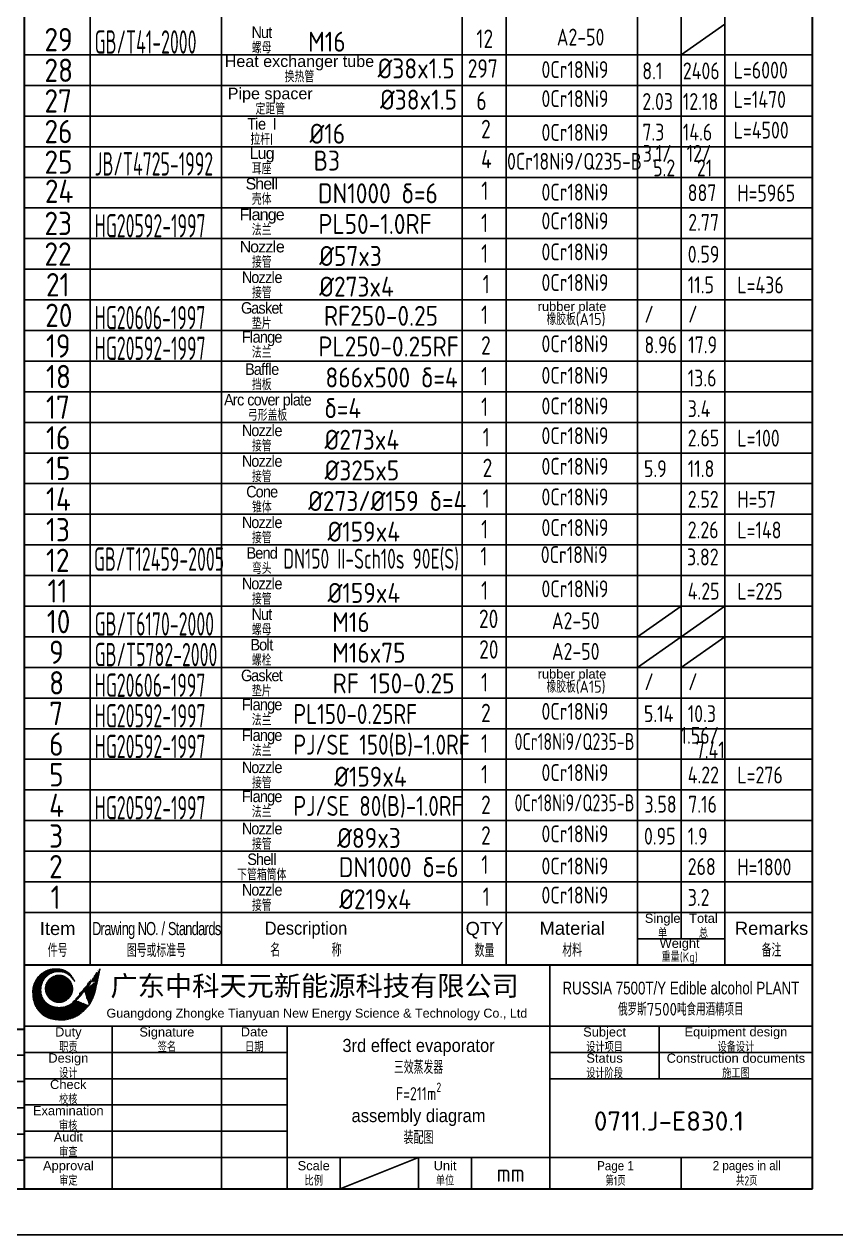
# Model space of a CAD drawing. Extents: x 25064 to 67879, y 10 to 12625.
# Drawn here: x 56805 to 59447, y 10 to 3952 of the extents above; entities that cross this region are included whole.
import ezdxf
from ezdxf.enums import TextEntityAlignment as Align

# ---------------------------------------------------------------- set-up
doc = ezdxf.new("R2010")
doc.units = 0
doc.linetypes.add('CENTER', pattern=[1.875, 1.25, -0.25, 0.125, -0.25])
doc.layers.get('0').update_dxf_attribs({"linetype": 'CONTINUOUS'})
for name, color, linetype in [('1', 2, 'CONTINUOUS'), ('3-标注线', 2, 'CONTINUOUS'), ('6文字层', 2, 'CONTINUOUS'), ('TEXT', 2, 'CONTINUOUS'), ('图层1', 2, 'CONTINUOUS')]:
    doc.layers.add(name, color=color, linetype=linetype)
doc.layers.add('2', color=1, linetype='CONTINUOUS', lineweight=30)
doc.layers.add('标注线', color=2, linetype='CONTINUOUS', lineweight=18)
doc.styles.add('Arial', font='arial.ttf')
doc.styles.add('GB', font='gbenor.shx', dxfattribs={"width": 0.9, "bigfont": 'gbcbig.shx'})
doc.styles.add('仿宋体', font='')
doc.styles.add('样式 1', font='gbenor.shx', dxfattribs={"bigfont": 'gbcbig.shx'})
doc.styles.add('英文', font='arial.ttf')
doc.styles.get('仿宋体').set_extended_font_data('FangSong_GB2312')

msp = doc.modelspace()

# ---------------------------------------------------------------- hatches: boundary and pattern name
at = {"linetype": 'CENTER'}
h = msp.add_hatch(dxfattribs=at)
h.set_pattern_fill('ANSI35', color=5, scale=16.163133, style=0)
h.set_pattern_definition([(45, (34744.911, 10484.105), (-2.8572652, 2.8572652), []), (45, (34747.7685, 10484.105), (-2.8572652, 2.8572652), [5.050979, -1.0101958, 0, -1.0101958])])
edge = h.paths.add_edge_path()
edge.add_spline(control_points=[(56969.61935, 834.68604), (56961.50217, 845.5342), (56940.87796, 873.09728), (56872.7767, 865.9571), (56850.48512, 804.59848), (56876.9309, 755.60452), (56929.89121, 743.17455), (56960.96196, 761.86333), (56973.27215, 773.68689)], knot_values=[0, 0, 0, 0, 1.5285918504, 3.8838597002, 6.3362108745, 7.8406472719, 9.9534831673, 11.8690157356, 11.8690157356, 11.8690157356, 11.8690157356], degree=3, periodic=0)
edge.add_spline(control_points=[(56969.61935, 834.68604), (56963.66514, 845.53209), (56952.35512, 866.13415), (56910.70732, 879.65674), (56858.52283, 868.52637), (56833.39557, 825.56559), (56833.19922, 799.33517), (56833.84592, 793.42892)], knot_values=[0, 0, 0, 0, 1.3994873893, 2.6583255951, 4.8442049209, 7.1545011065, 7.8384622489, 7.8384622489, 7.8384622489, 7.8384622489], degree=3, periodic=0)
edge.add_spline(control_points=[(56833.84592, 793.42892), (56834.02617, 786.25201), (56835.76971, 766.6952), (56849.52523, 739.94491), (56871.53383, 721.11149), (56892.71899, 713.21033), (56914.00503, 710.61419), (56934.33277, 709.14597), (56953.98124, 713.92828), (56974.20802, 720.42934), (56996.47269, 735.75538), (57009.38255, 751.26853), (57016.2961, 759.57621)], knot_values=[0.6812998502, 0.6812998502, 0.6812998502, 0.6812998502, 1.5209819127, 2.9933186883, 4.0609076463, 4.8565778432, 5.6080193013, 6.5794597923, 7.2218794569, 7.9686630871, 9.0669862596, 10.3333190781, 10.3333190781, 10.3333190781, 10.3333190781], degree=3, periodic=0)
edge.add_spline(control_points=[(57000.5579, 803.74167), (56994.58442, 796.01655), (56982.74467, 780.70493), (56967.44611, 768.85136), (56959.86608, 762.97823)], knot_values=[0, 0, 0, 0, 29.1640971897, 57.8048615611, 57.8048615611, 57.8048615611, 57.8048615611], degree=3, periodic=0)
edge.add_spline(control_points=[(57051.32158, 876.21824), (57046.90487, 861.95998), (57042.48816, 847.70172), (57037.22611, 833.81931)], knot_values=[0, 0, 0, 0, 1.7452824419, 1.7452824419, 1.7452824419, 1.7452824419], degree=3, periodic=0)
edge.add_line((57010.32926, 813.89435), (57042.37937, 865.43872))
edge.add_line((57018.53731, 835.76167), (57010.32926, 813.89435))
edge.add_line((57000.5579, 803.74167), (57018.53731, 835.76167))
edge.add_spline(control_points=[(57037.22611, 833.81931), (57037.77667, 837.20094), (57039.46271, 847.7626), (57041.19908, 858.28573), (57042.37937, 865.43872)], knot_values=[20.0836795763, 20.0836795763, 20.0836795763, 20.0836795763, 20.4850894663, 21.3370675527, 21.3370675527, 21.3370675527, 21.3370675527], degree=3, periodic=0)
edge.add_spline(control_points=[(57051.32158, 876.21824), (57047.74009, 859.58299), (57040.7674, 827.19637), (57032.18528, 785.66879), (57019.67683, 764.15008), (57015.32307, 756.66016)], knot_values=[0, 0, 0, 0, 51.190189053, 99.6605244719, 125.5386745678, 125.5386745678, 125.5386745678, 125.5386745678], degree=3, periodic=0)
at = {"layer": '2', "linetype": 'CENTER'}
h = msp.add_hatch(dxfattribs=at)
h.set_pattern_fill('ANSI35', color=1, scale=14.54682, style=0)
h.set_pattern_definition([(45, (36962.1098, 9517.3188), (-2.5715387, 2.5715387), []), (45, (36964.6813, 9517.3188), (-2.5715387, 2.5715387), [4.5458811, -0.9091762, 0, -0.9091762])])
edge = h.paths.add_edge_path()
edge.add_arc((56918.18181, 811.52109), 43.60909, 0, 360)

# ---------------------------------------------------------------- linework, layer by layer
for p, q in [((59371.68614, 888.72305), (56806.62202, 888.72305)), ((59372.0634, 888.72305), (56806.99928, 888.72305))]:
    msp.add_line(p, q)
at = {"color": 5, "linetype": 'CENTER'}
for p, q in [((57000.5579, 803.74167), (57018.53731, 835.76167)), ((57010.32926, 813.89435), (57042.37937, 865.43872)), ((57018.53731, 835.76167), (57010.32926, 813.89435))]:
    msp.add_line(p, q, dxfattribs=at)
at = {"color": 1, "linetype": 'CENTER'}
msp.add_circle((56918.32458, 810.99626), 43.60909, dxfattribs=at)
at = {"color": 5, "linetype": 'CENTER'}
msp.add_arc((56930.55229, 819.96674), 104.84494, 313.47672174, 325.89469667, dxfattribs=at)
for points, knots in [([(56969.61935, 834.68604), (56963.66514, 845.53209), (56952.35512, 866.13415), (56910.70732, 879.65674), (56858.52283, 868.52637), (56833.39557, 825.56559), (56833.19922, 799.33517), (56833.84592, 793.42892)], [0, 0, 0, 0, 1.3994873893, 2.6583255951, 4.8442049209, 7.1545011065, 7.8384622489, 7.8384622489, 7.8384622489, 7.8384622489]), ([(56969.61935, 834.68604), (56961.50217, 845.5342), (56940.87796, 873.09728), (56872.7767, 865.9571), (56850.48512, 804.59848), (56876.9309, 755.60452), (56929.89121, 743.17455), (56960.96196, 761.86333), (56973.27215, 773.68689)], [0, 0, 0, 0, 1.5285918504, 3.8838597002, 6.3362108745, 7.8406472719, 9.9534831673, 11.8690157356, 11.8690157356, 11.8690157356, 11.8690157356]), ([(57037.22611, 833.81931), (57037.77667, 837.20094), (57039.46271, 847.7626), (57041.19908, 858.28573), (57042.37937, 865.43872)], [20.0836795763, 20.0836795763, 20.0836795763, 20.0836795763, 20.4850894663, 21.3370675527, 21.3370675527, 21.3370675527, 21.3370675527]), ([(56833.84592, 793.42892), (56834.02617, 786.25201), (56835.76971, 766.6952), (56849.52523, 739.94491), (56871.53383, 721.11149), (56892.71899, 713.21033), (56914.00503, 710.61419), (56934.33277, 709.14597), (56953.98124, 713.92828), (56974.20802, 720.42934), (56996.47269, 735.75538), (57009.38255, 751.26853), (57016.2961, 759.57621)], [0.6812998502, 0.6812998502, 0.6812998502, 0.6812998502, 1.5209819127, 2.9933186883, 4.0609076463, 4.8565778432, 5.6080193013, 6.5794597923, 7.2218794569, 7.9686630871, 9.0669862596, 10.3333190781, 10.3333190781, 10.3333190781, 10.3333190781])]:
    msp.add_open_spline(points, degree=3, knots=knots, dxfattribs=at)
for points in [[(57051.32158, 876.21824), (57040.61923, 826.15932), (57027.48472, 779.50251), (57015.32307, 756.66016)], [(57000.5579, 803.74167), (56981.75705, 781.44655), (56959.86608, 762.97823)]]:
    msp.add_spline(points, degree=3, dxfattribs=at)
msp.add_open_spline([(57051.32158, 876.21824), (57046.90487, 861.95998), (57042.48816, 847.70172), (57037.22611, 833.81931)], degree=3, dxfattribs=at)
at = {"layer": '1'}
for p, q in [((57447.49424, 888.72305), (57447.49424, 6446.22293)), ((58373.74424, 888.72305), (58373.74424, 6446.22293)), ((58943.74424, 3852.72282), (59086.24424, 3952.47282)), ((56806.24475, 3852.72293), (59371.24475, 3852.72293)), ((56806.24475, 3752.97293), (59371.24475, 3752.97293)), ((56806.24424, 2057.22305), (59371.24424, 2057.22305)), ((58801.24475, 1957.47282), (58943.74475, 2057.22282)), ((58943.74475, 1957.47282), (59086.24475, 2057.22282)), ((56806.24424, 1957.47305), (59371.24424, 1957.47305)), ((58801.24475, 1857.72282), (58943.74475, 1957.47282)), ((58943.74475, 1857.72282), (59086.24475, 1957.47282)), ((56806.24424, 1857.72305), (59371.24424, 1857.72305)), ((56806.24424, 1658.22305), (59371.24424, 1658.22305)), ((56806.24424, 1558.47305), (59371.24424, 1558.47305)), ((56806.24424, 1458.72305), (59371.24424, 1458.72305)), ((56806.24424, 1358.97305), (59371.24424, 1358.97305)), ((56806.24424, 1259.22305), (59371.24424, 1259.22305)), ((56806.24424, 1159.47305), (59371.24424, 1159.47305)), ((56806.33485, 1059.72305), (59371.33478, 1059.72305)), ((56806.62202, 1059.72304), (59372.87477, 1059.72304)), ((56806.62202, 1059.72304), (59372.87477, 1059.72304)), ((56806.62202, 1059.72304), (59371.62211, 1059.72304)), ((56806.62202, 1059.72304), (59371.62211, 1059.72304))]:
    msp.add_line(p, q, dxfattribs=at)
at = {"layer": '2'}
for p, q in [((59371.33478, 159.99999), (59371.33478, 12474.99999)), ((56806.24475, 159.99999), (56806.24475, 6446.22293)), ((56806.24475, 888.72305), (59371.68614, 888.72305)), ((56806.24475, 159.99999), (56806.24475, 888.72305)), ((56806.62202, 888.72305), (59372.0634, 888.72305)), ((55106.43201, 680.15248), (56806.24475, 680.15248)), ((50986.33478, 159.99999), (59371.33478, 159.99999))]:
    msp.add_line(p, q, dxfattribs=at)
at = {"layer": '2', "color": 7}
msp.add_line((55106.43201, 680.15248), (56806.24475, 680.15299), dxfattribs=at)
at = {"layer": '6文字层'}
for p, q in [((56806.62202, 1059.72305), (59371.99928, 1059.72305)), ((58801.99928, 974.22305), (59086.99928, 974.22305))]:
    msp.add_line(p, q, dxfattribs=at)
at = {"layer": 'TEXT'}
for p, q in [((57019.99424, 888.72305), (57019.99424, 6446.22293)), ((58231.24424, 888.72305), (58231.24424, 6446.22293)), ((58801.24424, 888.72305), (58801.24424, 6446.22293)), ((58943.74424, 974.22305), (58943.74424, 6446.22293)), ((59086.24424, 888.72305), (59086.24424, 6446.22293)), ((56806.24475, 3653.22293), (59371.24475, 3653.22293)), ((56806.24271, 3553.47293), (59371.24271, 3553.47293)), ((56806.24373, 3553.47293), (59371.24373, 3553.47293)), ((56806.24475, 3553.47293), (59371.24475, 3553.47293)), ((56806.24373, 3453.72293), (59371.24373, 3453.72293)), ((56806.24475, 3453.72293), (59371.24475, 3453.72293)), ((56806.24475, 3453.72293), (59371.24475, 3453.72293)), ((56806.24475, 3453.72293), (59371.24475, 3453.72293)), ((56806.24475, 3453.72293), (59371.24475, 3453.72293)), ((56806.24475, 3453.72293), (59371.24475, 3453.72293)), ((56806.24475, 3453.72293), (59371.24475, 3453.72293)), ((56806.24475, 3453.72293), (59371.24475, 3453.72293)), ((56806.24475, 3453.72293), (59371.24475, 3453.72293)), ((56806.24475, 3453.72293), (59371.24475, 3453.72293)), ((56806.24475, 3453.72293), (59371.24475, 3453.72293)), ((56806.24475, 3453.72293), (59371.24475, 3453.72293)), ((56806.24424, 3353.97293), (59371.24424, 3353.97293)), ((56806.24424, 3353.97293), (59371.24424, 3353.97293)), ((56806.24424, 3353.97293), (59371.24424, 3353.97293)), ((56806.24424, 3353.97293), (59371.24424, 3353.97293)), ((56806.24424, 3353.97293), (59371.24424, 3353.97293)), ((56806.24424, 3353.97293), (59371.24424, 3353.97293)), ((56806.24424, 3353.97293), (59371.24424, 3353.97293)), ((56806.24424, 3353.97293), (59371.24424, 3353.97293)), ((56806.24424, 3353.97293), (59371.24424, 3353.97293)), ((56806.24424, 3353.97293), (59371.24424, 3353.97293)), ((56806.24424, 3353.97293), (59371.24424, 3353.97293)), ((56806.24424, 3353.97293), (59371.24424, 3353.97293)), ((56806.24424, 3353.97293), (59371.24424, 3353.97293)), ((56806.24475, 3353.97293), (59371.24475, 3353.97293)), ((56806.24527, 3353.97293), (59371.24527, 3353.97293)), ((56806.24527, 3353.97293), (59371.24527, 3353.97293)), ((56806.24527, 3353.97293), (59371.24527, 3353.97293)), ((56806.24527, 3353.97293), (59371.24527, 3353.97293)), ((56806.24527, 3353.97293), (59371.24527, 3353.97293)), ((56806.24527, 3353.97293), (59371.24527, 3353.97293)), ((56806.24527, 3353.97293), (59371.24527, 3353.97293)), ((56806.24475, 3254.22293), (59371.24475, 3254.22293)), ((56806.24424, 3154.47293), (59371.24424, 3154.47293)), ((56806.24424, 3154.47293), (59371.24424, 3154.47293)), ((56806.24424, 3154.47293), (59371.24424, 3154.47293)), ((56806.24424, 3154.47293), (59371.24424, 3154.47293)), ((56806.24424, 3054.72293), (59371.24424, 3054.72293)), ((56806.24424, 3054.72293), (59371.24424, 3054.72293)), ((56806.24424, 2954.97293), (59371.24424, 2954.97293)), ((56806.24424, 2855.22293), (59371.24424, 2855.22293)), ((56806.24475, 2755.47293), (59371.24475, 2755.47293)), ((56806.24424, 2655.72293), (59371.24424, 2655.72293)), ((56806.24424, 2555.97293), (59371.24424, 2555.97293)), ((56806.24424, 2456.22293), (59371.24424, 2456.22293)), ((56806.24424, 2356.47293), (59371.24424, 2356.47293)), ((56806.24424, 2256.72293), (59371.24424, 2256.72293)), ((56806.24424, 2156.97293), (59371.24424, 2156.97293)), ((56806.24424, 1757.97305), (59371.24424, 1757.97305)), ((50611.33478, 9.99999), (59521.33478, 9.99999))]:
    msp.add_line(p, q, dxfattribs=at)
at = {"layer": '图层1'}
for p, q in [((58516.28751, 159.99999), (58516.28751, 888.72305)), ((56806.24475, 689.21806), (59371.30888, 689.21806)), ((57091.25188, 159.99999), (57091.25188, 689.21806)), ((57447.51079, 159.99999), (57447.51079, 689.21806)), ((57661.26613, 159.99999), (57661.26613, 689.21806)), ((58872.54641, 518.21379), (58872.54641, 689.21806)), ((55106.43201, 594.64793), (56806.24475, 594.64843)), ((56806.24475, 603.71592), (57661.26613, 603.71592)), ((58516.28751, 603.71592), (59371.30888, 603.71592)), ((56806.24475, 518.21379), (57661.26613, 518.21379)), ((58516.28751, 518.21379), (59371.30888, 518.21379)), ((55106.43201, 509.14337), (56806.24475, 509.14388)), ((55106.43201, 423.63882), (56806.24475, 423.63932)), ((56806.24475, 432.71165), (57661.26613, 432.71165)), ((55106.43201, 338.13426), (56806.24475, 338.13477)), ((56806.24475, 347.20951), (57661.26613, 347.20951)), ((55106.43201, 252.62971), (56806.24475, 252.63021)), ((56806.24475, 261.70737), (59371.30888, 261.70737)), ((57833.99345, 159.99999), (58088.77682, 261.70737)), ((57833.99345, 159.99999), (57833.99345, 261.70737)), ((58088.77682, 159.99999), (58088.77682, 261.70737)), ((58261.50414, 159.99999), (58261.50414, 261.70737)), ((58943.79819, 159.99999), (58943.79819, 261.70737))]:
    msp.add_line(p, q, dxfattribs=at)
at = {"layer": '标注线'}
msp.add_line((56806.62219, 1059.72305), (59371.62211, 1059.72305), dxfattribs=at)

# ---------------------------------------------------------------- texts
at = {"color": 2, "style": '样式 1'}
for p in [(58505.38245, 2972.47233), (58505.38245, 1775.47244)]:
    msp.add_text('橡胶板(A15)', height=39.6, dxfattribs=at).set_placement(p)
at = {"color": 2, "char_height": 30, "width": 281.773462, "attachment_point": 1, "style": 'Arial'}
for insert in [(58464.79784, 3048.43388), (58464.79784, 1851.434)]:
    msp.add_mtext(' rubber plate  ', dxfattribs=dict(at, insert=insert))
at = {"color": 2, "insert": (58942.89364, 778.69283), "char_height": 41.3693542, "width": 1308.9068395, "attachment_point": 5}
msp.add_mtext('{\\fArial|b0|i0|c0|p34;\\W0.75;RUSSIA 7500T/Y Edible alcohol PLANT\\W0.8;\\P\\Fgbenor,gbcbig|c134;\\W1;俄罗斯7500吨食用酒精项目}', dxfattribs=at)
at = {"layer": '1', "style": '样式 1'}
for s, height, width, p in [('12', 60, 0.9, (58277.22424, 3875.07235)), ('A2-50', 55, 0.9, (58538.86394, 3882.93786)), ('297', 60, 0.9, (58248.98258, 3778.36922)), ('0Cr18Ni9', 55, 0.9, (58488.94124, 3777.26572)), ('8.1', 55, 0.9, (58817.31716, 3772.96056)), ('2406', 55, 0.9, (58949.21299, 3772.96056)), ('L=6000', 55, 0.9, (59114.74424, 3775.54249)), ('6', 60, 0.9, (58277.22475, 3672.86296)), ('0Cr18Ni9', 55, 0.9, (58488.94175, 3682.58846)), ('2.03', 55, 0.9, (58817.31716, 3673.21056)), ('12.18', 55, 0.9, (58949.21299, 3673.21056)), ('L=1470', 55, 0.9, (59114.74373, 3679.80355)), ('2', 60, 0.9, (58292.38624, 3581.18471)), ('0Cr18Ni9', 55, 0.9, (58488.94124, 3572.54451)), ('7.3', 55, 0.9, (58817.31716, 3573.46056)), ('14.6', 55, 0.9, (58949.21299, 3573.46056)), ('L=4500', 55, 0.9, (59114.74427, 3580.05355)), ('3.1/', 55, 0.9, (58818.94776, 3504.16994)), ('12/', 55, 0.9, (58961.44776, 3504.16994)), ('4', 60, 0.9, (58292.38624, 3483.13006)), ('0Cr18Ni9/Q235-B', 55, 0.9, (58376.80089, 3478.44741)), ('5.2', 55, 0.9, (58852.44183, 3456.98098)), ('21', 55, 0.9, (58994.94183, 3456.98098)), ('1', 60, 0.9, (58292.97223, 3380.18236)), ('0Cr18Ni9', 55, 0.9, (58488.94183, 3377.94958)), ('887', 55, 0.9, (58965.11983, 3376.15339)), ('H=5965', 55, 0.9, (59126.66121, 3374.97246)), ('1', 60, 0.9, (58292.3857, 3275.48668)), ('0Cr18Ni9', 55, 0.9, (58488.9407, 3284.43797)), ('2.77', 55, 0.9, (58966.69853, 3279.84932)), ('1', 60, 0.9, (58292.38624, 3175.73668)), ('0Cr18Ni9', 55, 0.9, (58488.94124, 3183.43465)), ('0.59', 55, 0.9, (58965.11924, 3175.84013)), ('1', 60, 0.9, (58297.44024, 3076.09025)), ('0Cr18Ni9', 55, 0.9, (58488.94124, 3083.68477)), ('11.5', 55, 0.9, (58965.11924, 3076.09025)), ('L=436', 55, 0.9, (59126.66116, 3075.72258)), ('1', 60, 0.9, (58292.3857, 2976.23668)), ('/', 55, 0.9, (58824.19853, 2980.59932)), ('/', 55, 0.9, (58966.69853, 2980.59932)), ('2', 60, 0.9, (58292.3857, 2876.48668)), ('0Cr18Ni9', 55, 0.9, (58488.94124, 2884.18477)), ('8.96', 55, 0.9, (58824.19853, 2880.84932)), ('17.9', 55, 0.9, (58966.69853, 2880.84932)), ('1', 60, 0.9, (58292.38624, 2776.39163)), ('0Cr18Ni9', 55, 0.9, (58488.94067, 2781.40563)), ('13.6', 55, 0.9, (58965.11924, 2772.60462)), ('1', 60, 0.9, (58292.38624, 2676.64163)), ('0Cr18Ni9', 55, 0.9, (58488.94067, 2681.65563)), ('3.4', 55, 0.9, (58965.11924, 2672.85462)), ('1', 60, 0.9, (58297.44024, 2577.34025)), ('0Cr18Ni9', 55, 0.9, (58488.94124, 2584.93477)), ('2.65', 55, 0.9, (58965.11924, 2577.34025)), ('L=100', 55, 0.9, (59126.66116, 2576.97258)), ('2', 60, 0.9, (58297.44024, 2477.59025)), ('0Cr18Ni9', 55, 0.9, (58488.94124, 2485.18477)), ('5.9', 55, 0.9, (58822.61924, 2477.59025)), ('11.8', 55, 0.9, (58965.11924, 2477.59025)), ('1', 60, 0.9, (58297.44024, 2377.84025)), ('0Cr18Ni9', 55, 0.9, (58488.94124, 2385.43477)), ('2.52', 55, 0.9, (58965.11924, 2377.84025)), ('H=57', 55, 0.9, (59126.66116, 2377.47234)), ('1', 60, 0.9, (58292.38624, 2277.98656)), ('0Cr18Ni9', 55, 0.9, (58488.94124, 2285.68453)), ('2.26', 55, 0.9, (58965.11924, 2278.09001)), ('L=148', 55, 0.9, (59126.66116, 2277.72234)), ('1', 60, 0.9, (58290.13622, 2189.8394)), ('0Cr18Ni9', 55, 0.9, (58486.69122, 2197.53738)), ('3.82', 55, 0.9, (58962.86922, 2189.94286)), ('1', 60, 0.9, (58292.38624, 2078.48668)), ('0Cr18Ni9', 55, 0.9, (58488.94124, 2086.18465)), ('4.25', 55, 0.9, (58965.11924, 2078.59013)), ('L=225', 55, 0.9, (59126.66116, 2078.22246)), ('20', 60, 0.9, (58285.50376, 1985.97287)), ('A2-50', 55, 0.9, (58522.93811, 1982.19729)), ('20', 60, 0.9, (58286.12452, 1886.22287)), ('A2-50', 55, 0.9, (58522.93811, 1882.44729)), ('1', 60, 0.9, (58292.3857, 1779.23679)), ('/', 55, 0.9, (58824.19853, 1783.59944)), ('/', 55, 0.9, (58966.69853, 1783.59944)), ('2', 60, 0.9, (58292.3857, 1679.48679)), ('0Cr18Ni9', 55, 0.9, (58488.94124, 1687.18465)), ('5.14', 55, 0.9, (58822.61924, 1679.59072)), ('10.3', 55, 0.9, (58965.11924, 1679.59072)), ('1.56/', 55, 0.9, (58941.63373, 1608.92006)), ('1', 60, 0.9, (58292.3857, 1579.73679)), ('0Cr18Ni9/Q235-B', 55, 0.8, (58401.5013, 1588.68809)), ('7.41', 55, 0.9, (58990.92864, 1561.7311)), ('1', 60, 0.9, (58292.38624, 1479.98679)), ('0Cr18Ni9', 55, 0.9, (58488.94124, 1487.68477)), ('4.22', 55, 0.9, (58965.11924, 1480.09025)), ('L=276', 55, 0.9, (59126.66116, 1479.72258)), ('2', 60, 0.9, (58292.3857, 1380.23679)), ('0Cr18Ni9/Q235-B', 55, 0.8, (58401.5013, 1389.18809)), ('3.58', 55, 0.9, (58824.19853, 1384.59944)), ('7.16', 55, 0.9, (58966.69853, 1384.59944)), ('2', 60, 0.9, (58292.38624, 1280.48679)), ('0Cr18Ni9', 55, 0.9, (58488.94124, 1288.18477)), ('0.95', 55, 0.9, (58822.61924, 1280.59025)), ('1.9', 55, 0.9, (58965.11924, 1280.59025)), ('1', 60, 0.9, (58292.97218, 1185.68247)), ('0Cr18Ni9', 55, 0.9, (58488.94178, 1183.44969)), ('268', 55, 0.9, (58965.11978, 1181.6535)), ('H=1800', 55, 0.9, (59126.66116, 1180.47258)), ('0Cr18Ni9', 55, 0.9, (58488.94124, 1088.68477)), ('1', 60, 0.9, (58297.44024, 1081.09025)), ('3.2', 55, 0.9, (58965.11924, 1081.09025))]:
    msp.add_text(s, height=height, dxfattribs=dict(at, width=width)).set_placement(p)
at = {"layer": '3-标注线', "style": 'GB', "width": 1.2}
msp.add_text('0711.J-E830.1', height=62.6888226, dxfattribs=at).set_placement((58659.63396, 349.04643))
at = {"layer": 'TEXT', "style": '样式 1'}
for s, height, p in [('29', 76, (56870.87497, 3864.25916)), ('M16   ', 65, (57729.47508, 3862.97912)), ('28', 76, (56870.87548, 3764.50916)), ('%%C38x1.5', 65, (57955.53812, 3775.92929)), ('27', 76, (56870.87497, 3664.75916)), ('%%C38x1.5', 65, (57963.38522, 3674.33958)), ('26', 76, (56870.87292, 3565.00916)), ('%%C16', 65, (57733.96559, 3563.33972)), ('25', 76, (56870.87394, 3465.25916)), ('B3', 65, (57747.03019, 3475.76198)), ('24', 76, (56872.29954, 3370.51616)), ('DN1000 δ=6', 65, (57761.38983, 3369.23052)), ('23', 76, (56870.87497, 3265.75916)), ('PL50-1.0RF', 65, (57762.78003, 3269.44852)), ('22', 76, (56870.87445, 3166.00916)), ('%%C57x3', 65, (57765.46579, 3165.15981)), ('21', 76, (56875.92845, 3066.25916)), ('%%C273x4', 65, (57765.46579, 3065.40992)), ('20', 76, (56873.40145, 2966.50916)), ('RF250-0.25', 65, (57780.74947, 2970.19852)), ('19', 76, (56875.92845, 2866.75916)), ('PL250-0.25RF', 65, (57762.78003, 2870.44852)), ('18', 76, (56875.92845, 2767.00916)), ('866x500 δ=4', 65, (57785.6078, 2769.51257)), ('17', 76, (56875.92845, 2667.25916)), ('δ=4', 65, (57782.29659, 2669.76257)), ('16', 76, (56875.92845, 2567.50916)), ('%%C273x4', 65, (57782.82515, 2566.65992)), ('15', 76, (56875.92845, 2467.75916)), ('%%C325x5', 65, (57782.82515, 2466.90992)), ('14', 76, (56875.92845, 2368.00916)), ('%%C273/%%C159 δ=4', 65, (57729.34317, 2367.15992)), ('13', 76, (56875.92845, 2268.25916)), ('%%C159x4', 65, (57792.33999, 2267.40969)), ('12', 76, (56875.92845, 2168.50916)), ('11', 76, (56880.98245, 2068.75916)), ('%%C159x4', 65, (57792.87844, 2067.90981)), ('10', 76, (56878.45545, 1969.00916)), ('M16', 65, (57807.76163, 1972.69828)), ('9', 76, (56886.03645, 1869.25916)), ('M16x75', 65, (57807.76163, 1872.94828)), ('8', 76, (56886.03645, 1769.50916)), ('RF 150-0.25', 65, (57809.13499, 1773.19863)), ('7', 76, (56886.03645, 1669.75916)), ('6', 76, (56886.03645, 1570.00916)), ('5', 76, (56886.03645, 1470.25916)), ('%%C159x4', 65, (57814.02001, 1469.40992)), ('4', 76, (56886.03645, 1370.50916)), ('3', 76, (56886.03645, 1270.75916)), ('%%C89x3', 65, (57823.86366, 1269.90992)), ('2', 76, (56886.03645, 1171.00916)), ('DN1000 δ=6', 65, (57829.07105, 1174.73063)), ('1', 76, (56891.09045, 1071.25916)), ('%%C219x4', 65, (57830.58122, 1070.40992))]:
    msp.add_text(s, height=height, dxfattribs=at).set_placement(p)
for s, height, width, p in [('GB/T41-2000', 76, 0.65, (57034.24424, 3856.58944)), ('JB/T4725-1992', 76, 0.65, (57034.24424, 3459.65313)), ('HG20592-1997', 76, 0.65, (57034.2437, 3258.08967)), ('HG20606-1997', 76, 0.65, (57034.2437, 2958.83967)), ('HG20592-1997', 76, 0.65, (57034.2437, 2859.08967)), ('GB/T12459-2005', 76, 0.65, (57031.99473, 2172.44205)), ('GB/T6170-2000', 76, 0.65, (57034.24475, 1961.33944)), ('GB/T5782-2000', 76, 0.65, (57034.24475, 1861.58944)), ('HG20606-1997', 76, 0.65, (57034.2437, 1761.83978)), ('HG20592-1997', 76, 0.65, (57034.2437, 1662.08978)), ('PL150-0.25RF', 65, 0.9, (57681.72259, 1673.44863)), ('HG20592-1997', 76, 0.65, (57034.2437, 1562.33978)), ('PJ/SE 150(B)-1.0RF', 65, 0.9, (57681.72259, 1573.69863)), ('HG20592-1997', 76, 0.65, (57034.2437, 1362.83978)), ('PJ/SE 80(B)-1.0RF', 65, 0.9, (57681.72259, 1374.19863))]:
    msp.add_text(s, height=height, dxfattribs=dict(at, width=width)).set_placement(p)
at = {"layer": 'TEXT', "style": '样式 1', "width": 0.785391}
msp.add_text('DN150 II-Sch10s 90E(S)', height=65, dxfattribs=at).set_placement((57648.11611, 2179.26253), (58220.54423, 2179.26253), align=Align.FIT)
at = {"layer": 'TEXT', "style": '仿宋体'}
msp.add_text('广东中科天元新能源科技有限公司', height=64.9816245, dxfattribs=at).set_placement((57750.57285, 788.05761), align=Align.CENTER)
at = {"layer": '图层1', "attachment_point": 8, "style": 'GB'}
for s, insert, char_height, width, line_spacing_factor in [('{\\fArial|b0|i0|c0|p34;\\T0.9;Nut\\P}螺母', (57578.04495, 3857.53535), 37.4999985, 409.1527006, 0.8), ('{\\fArial|b0|i0|c0|p34;\\W1;Heat exchanger tube\\P}换热管 ', (57701.03121, 3763.03534), 37.4999985, 517.8748739, 0.8), ('{\\fArial|b0|i0|c0|p34;\\W1;Pipe spacer \\P}定距管', (57605.9795, 3658.03546), 37.4999985, 409.1527006, 0.8), ('{\\fArial|b0|i0|c0|p34;\\T0.9;Tie  I\\P}拉杆I', (57578.04495, 3559.11173), 37.4999985, 409.1527006, 0.8), ('{\\fArial|b0|i0|c0|p34;\\W1;\\T0.9;Lug\\P}耳座', (57578.04495, 3463.78535), 37.4999985, 409.1527006, 0.8), ('{\\fArial|b0|i0|c0|p34;\\W1;\\T0.9;Shell\\P}壳体', (57578.04495, 3364.03535), 37.4999985, 409.1527006, 0.8), ('{\\fArial|b0|i0|c0|p34;\\W1;\\T0.9;Flange\\Fgbenor,gbcbig|c134;\\P}法兰', (57578.04495, 3264.28535), 37.4999985, 409.1527006, 0.8), ('{\\fArial|b0|i0|c0|p34;\\W1;\\T0.9;Nozzle\\W0.9;\\P}接管', (57578.44262, 3159.28533), 37.4999985, 409.1527006, 0.8), ('{\\fArial|b0|i0|c0|p34;\\T0.9;Nozzle\\P}接管', (57578.44262, 3059.53533), 37.4999985, 409.1527006, 0.8), ('{\\fArial|b0|i0|c0|p34;\\T0.9;Gasket \\P}垫片 ', (57578.04495, 2959.78535), 37.4999985, 409.1527006, 0.8), ('{\\fArial|b0|i0|c0|p34;\\T0.9;Flange\\Fgbenor,gbcbig|c134;\\P}法兰', (57578.04495, 2865.28535), 37.4999985, 409.1527006, 0.8), ('{\\fArial|b0|i0|c0|p34;\\T0.9;Baffle\\P}挡板', (57578.44262, 2760.28533), 37.4999985, 409.1527006, 0.8), ('{\\fArial|b0|i0|c0|p34;\\T0.9;Arc cover plate\\P}弓形盖板', (57597.02637, 2660.53533), 37.4999985, 409.1527006, 0.8), ('{\\fArial|b0|i0|c0|p34;\\T0.9;Nozzle\\P}接管', (57578.44262, 2560.78533), 37.4999985, 409.1527006, 0.8), ('{\\fArial|b0|i0|c0|p34;\\T0.9;Nozzle\\P}接管', (57578.44262, 2461.03533), 37.4999985, 409.1527006, 0.8), ('{\\fArial|b0|i0|c0|p34;\\T0.9;Cone\\P}锥体', (57578.44262, 2361.28533), 37.4999985, 409.1527006, 0.8), ('{\\fArial|b0|i0|c0|p34;\\T0.9;Nozzle\\P}接管', (57578.44262, 2261.53533), 37.4999985, 409.1527006, 0.8), ('{\\fArial|b0|i0|c0|p34;\\T0.9;Bend\\P}弯头', (57578.44262, 2161.78533), 37.4999985, 409.1527006, 0.8), ('{\\fArial|b0|i0|c0|p34;\\T0.9;Nozzle\\P}接管', (57578.44262, 2062.03544), 37.4999985, 409.1527006, 0.8), ('{\\fArial|b0|i0|c0|p34;\\T0.9;Nut\\P}螺母', (57578.04495, 1962.28547), 37.4999985, 409.1527006, 0.8), ('{\\fArial|b0|i0|c0|p34;\\T0.9;Bolt\\P}螺栓', (57578.04495, 1862.96865), 37.4999985, 409.1527006, 0.8), ('{\\fArial|b0|i0|c0|p34;\\T0.9;Gasket \\P}垫片 ', (57578.04495, 1762.78547), 37.4999985, 409.1527006, 0.8), ('{\\fArial|b0|i0|c0|p34;\\T0.9;Flange\\Fgbenor,gbcbig|c134;\\P}法兰', (57578.04495, 1668.28547), 37.4999985, 409.1527006, 0.8), ('{\\fArial|b0|i0|c0|p34;\\T0.9;Flange\\Fgbenor,gbcbig|c134;\\P}法兰', (57578.04495, 1568.53547), 37.4999985, 409.1527006, 0.8), ('{\\fArial|b0|i0|c0|p34;\\T0.9;Nozzle\\P}接管', (57578.44262, 1463.53544), 37.4999985, 409.1527006, 0.8), ('{\\fArial|b0|i0|c0|p34;\\T0.9;Flange\\Fgbenor,gbcbig|c134;\\P}法兰', (57578.04495, 1369.03547), 37.4999985, 409.1527006, 0.8), ('{\\fArial|b0|i0|c0|p34;\\T0.9;Nozzle\\P}接管', (57578.44262, 1264.03544), 37.4999985, 409.1527006, 0.8), ('{\\fArial|b0|i0|c0|p34;\\T0.9;Shell\\P}下管箱筒体', (57578.44262, 1164.28544), 37.4999985, 409.1527006, 0.8), ('{\\fArial|b0|i0|c0|p34;\\T0.9;Nozzle\\P}接管', (57578.44262, 1064.53544), 37.4999985, 409.1527006, 0.8), ('{\\fArial|b0|i0|c0|p34;\\W1;Weight\\P\\Fgbenor,gbcbig|c134;重量(Kg)}', (58938.67271, 890.47067), 29.9257481, 245.1176665, 0.9)]:
    msp.add_mtext(s, dxfattribs=dict(at, insert=insert, char_height=char_height, width=width, line_spacing_factor=line_spacing_factor))
for s, insert, char_height, width in [('{\\fArial|b0|i0|c0|p34;\\W1;Item\\P\\Fgbenor,gbcbig|c134;件号}', (56913.8047, 914.97764), 42.7510688, 211.1054869), ('{\\fArial|b0|i0|c0|p34;\\W0.7;\\T0.9;Drawing NO. / Standards\\W1;\\T1;\\P\\Fgbenor,gbcbig|c134;图号或标准号}', (57235.19861, 914.59854), 42.7510688, 429.6412234), ('{\\fArial|b0|i0|c0|p34;Description\\P}名        称', (57722.2206, 915.9726), 42.7510688, 707.9590708), ('{\\fArial|b0|i0|c0|p34;\\W1;QTY\\W0.7;\\T0.9;\\P\\Fgbenor,gbcbig|c134;\\W1;\\T1;数量}', (58303.34125, 914.83429), 42.7510688, 147.0281696), ('{\\fArial|b0|i0|c0|p34;\\W1;Material\\P\\Fgbenor,gbcbig|c134;材料}', (58588.89578, 915.73684), 42.7510688, 346.1614212), ('{\\fArial|b0|i0|c0|p34;\\W1;Single\\P\\Fgbenor,gbcbig|c134;单}', (58883.50585, 975.71658), 29.9257481, 179.6759427), ('{\\fArial|b0|i0|c0|p34;\\W1;Total\\P\\Fgbenor,gbcbig|c134;总}', (59016.2557, 975.97175), 29.9257481, 185.4118777), ('{\\fArial|b0|i0|c0|p34;\\W1;Remarks\\P\\Fgbenor,gbcbig|c134;备注}', (59237.99749, 915.68492), 42.7510688, 355.4310771), ('{\\fArial|b0|i0|c0|p34;\\W1;Duty\\P\\Fgbenor,gbcbig|c134;职责}', (56948.74832, 605.41077), 29.9257481, 285.0071252), ('{\\fArial|b0|i0|c0|p34;\\W1;Signature\\P\\Fgbenor,gbcbig|c134;签名}', (57269.38133, 605.32064), 29.9257481, 356.2589065), ('{\\fArial|b0|i0|c0|p34;\\W1;Date\\P\\Fgbenor,gbcbig|c134;日期}', (57554.20015, 605.74084), 29.9257481, 213.3787223), ('{\\fArial|b0|i0|c0|p34;\\W1;Subject\\P\\Fgbenor,gbcbig|c134;设计项目}', (58694.41696, 605.32064), 29.9257481, 356.2589065), ('{\\fArial|b0|i0|c0|p34;\\W1;Equipment design\\P\\Fgbenor,gbcbig|c134;设备设计}', (59121.92765, 605.74084), 29.9257481, 498.762469), ('{\\fArial|b0|i0|c0|p34;\\C2;3rd effect evaporator\\A1;\\Fgbenor,gbcbig|c134;\\C256;\\P\\W1;三效蒸发器\\W0.9;\\PF=211m\\H0.7x;\\S2^ ;\\H1.429x;\\P\\A0;\\fArial|b0|i0|c0|p34;\\H0.9997x;assembly\\fArial|b0|i0|c134|p34; \\fArial|b0|i0|c0|p34;diagram\\P}装配图', (58088.77682, 305.40919), 42.7510688, 855.0213755), ('{\\fArial|b0|i0|c0|p34;\\W1;Design\\P\\Fgbenor,gbcbig|c134;设计}', (56948.56001, 520.2387), 29.9257481, 285.3837468), ('{\\fArial|b0|i0|c0|p34;\\W1;Status\\P\\Fgbenor,gbcbig|c134;设计阶段}', (58694.41696, 519.98353), 29.9257481, 356.2589065), ('{\\fArial|b0|i0|c0|p34;\\W1;Construction documents\\H0.9524x;\\P\\Fgbenor,gbcbig|c134;\\H1.05x;施工图}', (59121.92765, 519.98322), 29.9257481, 498.762469), ('{\\fArial|b0|i0|c0|p34;\\W1;Check\\P\\Fgbenor,gbcbig|c134;校核}', (56948.3717, 434.4814), 29.9257481, 285.0071252), ('{\\fArial|b0|i0|c0|p34;\\W1;Examination\\P\\Fgbenor,gbcbig|c134;审核}', (56948.3717, 349.06939), 29.9257481, 285.0071252), ('{\\fArial|b0|i0|c0|p34;\\W1;Audit\\P\\Fgbenor,gbcbig|c134;审查}', (56948.56001, 263.56725), 29.9257481, 285.3837468), ('{\\fArial|b0|i0|c0|p34;\\W1;Approval\\P\\Fgbenor,gbcbig|c134;审定}', (56948.74832, 169.9625), 29.9257481, 285.0071252), ('{\\fArial|b0|i0|c0|p34;\\W1;Scale\\P\\Fgbenor,gbcbig|c134;比例}', (57747.44148, 169.87236), 29.9257481, 173.1039436), ('{\\fArial|b0|i0|c0|p34;\\W1;Unit\\P\\Fgbenor,gbcbig|c134;单位 }', (58175.14048, 170.12753), 29.9257481, 172.727322), ('{\\fArial|b0|i0|c0|p34;Page 1\\P}第1页', (58729.85454, 169.57119), 29.9257481, 427.8873094), ('{\\fArial|b0|i0|c0|p34;2 pages in all\\P}共2页', (59157.36523, 170.06629), 29.9257481, 427.1340661), ('{\\Fgbenor,gbcbig|c0;\\W1;mm\\Fgbenor,gbcbig|c134; }', (58388.70751, 182.35297), 57.001425, 255.1599874)]:
    msp.add_mtext(s, dxfattribs=dict(at, insert=insert, char_height=char_height, width=width))
at = {"layer": '图层1', "ltscale": 0.5, "insert": (57757.85752, 708.29256), "char_height": 29.26073152, "width": 1451.8881655, "attachment_point": 8, "style": '英文'}
msp.add_mtext('{\\fArial|b0|i0|c0|p34;\\W1;Guangdong\\fArial|b0|i0|c134|p34; \\fArial|b0|i0|c0|p34;Zhongke\\fArial|b0|i0|c134|p34; \\fArial|b0|i0|c0|p34;Tianyuan\\fArial|b0|i0|c134|p34; \\fArial|b0|i0|c0|p34;New\\fArial|b0|i0|c134|p34; \\fArial|b0|i0|c0|p34;Energy\\fArial|b0|i0|c134|p34; \\fArial|b0|i0|c0|p34;Science\\fArial|b0|i0|c134|p34; \\fArial|b0|i0|c0|p34;&\\fArial|b0|i0|c134|p34; \\fArial|b0|i0|c0|p34;Technology\\fArial|b0|i0|c134|p34; \\fArial|b0|i0|c0|p34;Co.,\\fArial|b0|i0|c134|p34; \\fArial|b0|i0|c0|p34;Ltd}', dxfattribs=at)

doc.saveas('drawing.dxf')
